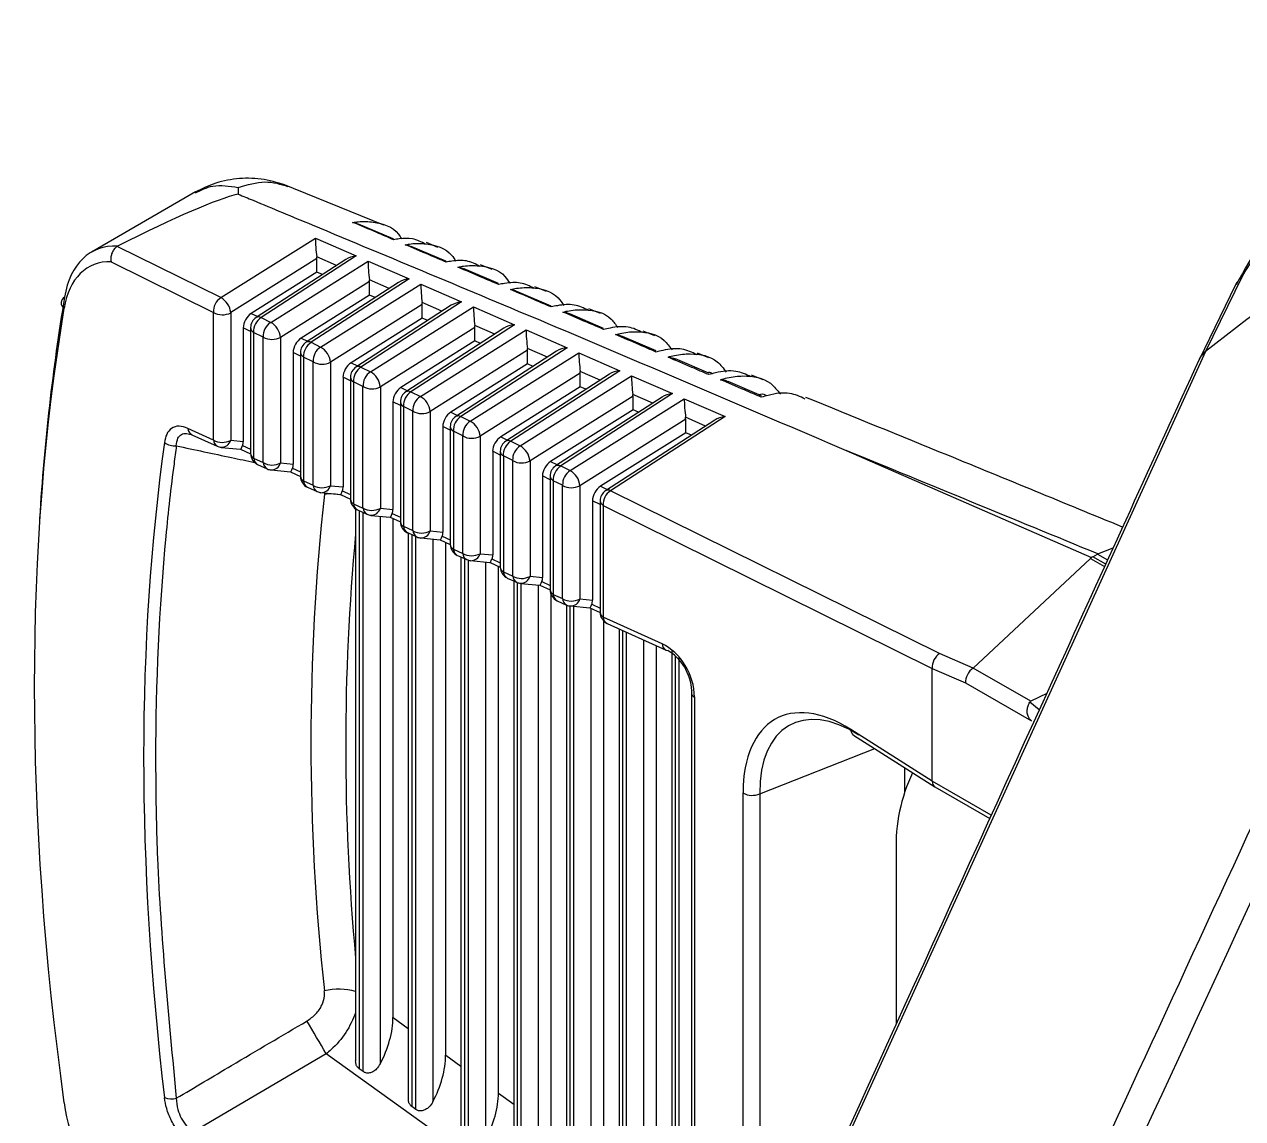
# Model space of a CAD drawing. Extents: x 17.1 to 113.1, y 3.8 to 84.5.
# Drawn here: x 77.428 to 78.442, y 67.99 to 68.901 of the extents above; entities that cross this region are included whole.
import ezdxf

# ---------------------------------------------------------------- set-up
doc = ezdxf.new("R2010")
doc.units = 0
doc.header["$MEASUREMENT"] = 0
doc.layers.add('OBJECT', color=7, linetype='CONTINUOUS')

msp = doc.modelspace()

# ---------------------------------------------------------------- linework, layer by layer
at = {"layer": 'OBJECT'}
for p, q in [((77.6062, 68.7654), (77.6063, 68.7598)), ((77.7275, 68.7339), (77.6433, 68.7682)), ((77.5708, 68.7616), (77.4841, 68.7115)), ((77.7353, 68.7225), (77.7063, 68.7349)), ((77.5918, 68.6737), (77.6705, 68.7232)), ((77.6705, 68.7232), (77.7045, 68.7084)), ((77.5056, 68.7163), (77.5059, 68.7165)), ((77.5918, 68.6737), (77.5056, 68.7163)), ((77.7791, 68.704), (77.7503, 68.7163)), ((77.7725, 68.7155), (77.7629, 68.7195)), ((77.5006, 68.7035), (77.5856, 68.6614)), ((77.6717, 68.7062), (77.6001, 68.6612)), ((77.6959, 68.7055), (77.6211, 68.6571)), ((77.7045, 68.7084), (77.6253, 68.6571)), ((77.6333, 68.6531), (77.7144, 68.7041)), ((77.6882, 68.7005), (77.6716, 68.7077)), ((77.6717, 68.6949), (77.6717, 68.7062)), ((77.7144, 68.7041), (77.7484, 68.6893)), ((77.6717, 68.6949), (77.6172, 68.6606)), ((77.6764, 68.6929), (77.6717, 68.6949)), ((77.8228, 68.6854), (77.7942, 68.6976)), ((77.8176, 68.6971), (77.8079, 68.7011)), ((77.7156, 68.6871), (77.6416, 68.6406)), ((77.7397, 68.6864), (77.6627, 68.6365)), ((77.7484, 68.6893), (77.6669, 68.6365)), ((77.6748, 68.6325), (77.7582, 68.685)), ((77.732, 68.6814), (77.7154, 68.6886)), ((77.7156, 68.6758), (77.7156, 68.6871)), ((77.7582, 68.685), (77.7922, 68.6702)), ((77.8627, 68.6787), (77.853, 68.6827)), ((78.4361, 68.6842), (78.4058, 68.6219)), ((78.4416, 68.6913), (78.4111, 68.6288)), ((77.7156, 68.6758), (77.6587, 68.64)), ((77.7202, 68.6738), (77.7156, 68.6758)), ((77.8666, 68.6667), (77.8382, 68.6789)), ((77.7594, 68.668), (77.6831, 68.62)), ((77.7836, 68.6673), (77.7042, 68.6159)), ((77.7922, 68.6702), (77.7084, 68.6159)), ((77.7163, 68.612), (77.8021, 68.6659)), ((77.7758, 68.6623), (77.7593, 68.6695)), ((77.7594, 68.6567), (77.7594, 68.668)), ((77.8021, 68.6659), (77.8361, 68.6511)), ((77.9078, 68.6604), (77.8981, 68.6643)), ((77.5856, 68.5552), (77.5856, 68.6614)), ((77.6001, 68.6612), (77.6001, 68.555)), ((77.6172, 68.6606), (77.6225, 68.658)), ((77.6253, 68.6571), (77.6333, 68.6531)), ((77.7594, 68.6567), (77.7002, 68.6195)), ((77.7641, 68.6547), (77.7594, 68.6567)), ((77.9103, 68.6481), (77.8821, 68.6602)), ((77.6105, 68.6486), (77.6105, 68.554)), ((77.6166, 68.6456), (77.6105, 68.6486)), ((77.6166, 68.6487), (77.6166, 68.5439)), ((77.6271, 68.6409), (77.6191, 68.6448)), ((77.6191, 68.6448), (77.6191, 68.54)), ((77.8032, 68.6489), (77.7246, 68.5995)), ((77.8274, 68.6482), (77.7458, 68.5953)), ((77.8361, 68.6511), (77.75, 68.5953)), ((77.7579, 68.5914), (77.8459, 68.6468)), ((77.8197, 68.6432), (77.8031, 68.6504)), ((77.8032, 68.6376), (77.8032, 68.6489)), ((77.8459, 68.6468), (77.8799, 68.632)), ((77.9528, 68.642), (77.9432, 68.6459)), ((77.6271, 68.5364), (77.6271, 68.6409)), ((77.6416, 68.6406), (77.6416, 68.5361)), ((77.6587, 68.64), (77.664, 68.6374)), ((77.6669, 68.6365), (77.6748, 68.6325)), ((77.8032, 68.6376), (77.7417, 68.5989)), ((77.8799, 68.632), (77.7915, 68.5747)), ((77.8079, 68.6356), (77.8032, 68.6376)), ((77.9541, 68.6294), (77.926, 68.6414)), ((77.652, 68.6281), (77.652, 68.5351)), ((77.6581, 68.625), (77.652, 68.6281)), ((77.6581, 68.6281), (77.6581, 68.525)), ((77.6686, 68.6203), (77.6607, 68.6242)), ((77.6607, 68.6242), (77.6607, 68.5211)), ((77.8471, 68.6299), (77.7661, 68.5789)), ((77.8712, 68.6291), (77.7873, 68.5748)), ((77.7994, 68.5709), (77.8897, 68.6277)), ((77.8635, 68.6241), (77.847, 68.6313)), ((77.8471, 68.6185), (77.8471, 68.6299)), ((77.8897, 68.6277), (77.9237, 68.6129)), ((77.9978, 68.6107), (77.97, 68.6227)), ((77.9979, 68.6236), (77.9883, 68.6275)), ((78.4111, 68.6288), (78.0494, 67.8353)), ((77.6686, 68.5175), (77.6686, 68.6203)), ((77.6831, 68.62), (77.6831, 68.5172)), ((77.7002, 68.6195), (77.7056, 68.6168)), ((77.7084, 68.6159), (77.7163, 68.612)), ((77.8471, 68.6185), (77.7832, 68.5784)), ((77.9237, 68.6129), (77.8331, 68.5542)), ((77.8517, 68.6165), (77.8471, 68.6185)), ((77.9074, 68.605), (77.8908, 68.6122)), ((77.6935, 68.6075), (77.6935, 68.5162)), ((77.6997, 68.6044), (77.6935, 68.6075)), ((77.6997, 68.6075), (77.6997, 68.5061)), ((77.7101, 68.5997), (77.7022, 68.6037)), ((77.7022, 68.6037), (77.7022, 68.5022)), ((77.8909, 68.6108), (77.8076, 68.5584)), ((77.9151, 68.61), (77.8289, 68.5542)), ((77.8409, 68.5503), (77.9336, 68.6086)), ((77.8909, 68.5994), (77.8909, 68.6108)), ((77.9336, 68.6086), (77.9676, 68.5938)), ((78.0416, 68.592), (78.0139, 68.6039)), ((78.043, 68.6052), (78.0334, 68.6091)), ((77.7101, 68.4986), (77.7101, 68.5997)), ((77.7246, 68.5995), (77.7246, 68.4984)), ((77.7417, 68.5989), (77.7471, 68.5962)), ((77.75, 68.5953), (77.7579, 68.5914)), ((77.8909, 68.5994), (77.8247, 68.5578)), ((77.9348, 68.5917), (77.8491, 68.5378)), ((77.9676, 68.5938), (77.8746, 68.5336)), ((77.8956, 68.5974), (77.8909, 68.5994)), ((77.9512, 68.5859), (77.9346, 68.5931)), ((77.9348, 68.5803), (77.9348, 68.5917)), ((77.735, 68.5869), (77.735, 68.4974)), ((77.7412, 68.5839), (77.735, 68.5869)), ((77.7412, 68.5869), (77.7412, 68.4872)), ((77.7516, 68.5792), (77.7438, 68.5831)), ((77.7438, 68.5831), (77.7438, 68.4834)), ((77.9589, 68.5909), (77.8704, 68.5336)), ((77.8824, 68.5297), (77.9774, 68.5895)), ((77.9774, 68.5895), (78.0114, 68.5747)), ((77.7516, 68.4798), (77.7516, 68.5792)), ((77.7661, 68.5789), (77.7661, 68.4795)), ((77.7832, 68.5784), (77.7887, 68.5756)), ((77.7915, 68.5747), (77.7994, 68.5709)), ((77.9348, 68.5803), (77.8662, 68.5372)), ((77.9786, 68.5726), (77.8906, 68.5172)), ((78.0028, 68.5718), (77.9119, 68.513)), ((78.0114, 68.5747), (77.9161, 68.513)), ((77.9394, 68.5783), (77.9348, 68.5803)), ((77.995, 68.5668), (77.9785, 68.5741)), ((77.9786, 68.5612), (77.9786, 68.5726)), ((77.5856, 68.5552), (77.5645, 68.5649)), ((77.7765, 68.5664), (77.7765, 68.4785)), ((77.7827, 68.5633), (77.7765, 68.5664)), ((77.7827, 68.5664), (77.7827, 68.4683)), ((77.7932, 68.5586), (77.7853, 68.5625)), ((77.7853, 68.5625), (77.7853, 68.4645)), ((77.9786, 68.5612), (77.9077, 68.5167)), ((77.9833, 68.5592), (77.9786, 68.5612)), ((77.5657, 68.5601), (77.5673, 68.5597)), ((77.5678, 68.5596), (77.5889, 68.55)), ((77.6001, 68.555), (77.6105, 68.554)), ((77.7932, 68.4609), (77.7932, 68.5586)), ((77.8076, 68.5584), (77.8076, 68.4606)), ((77.8247, 68.5578), (77.8302, 68.5551)), ((77.8331, 68.5542), (77.8409, 68.5503)), ((77.5921, 68.5491), (77.6083, 68.5476)), ((77.6083, 68.5476), (77.6166, 68.5438)), ((77.6099, 68.5506), (77.6166, 68.5475)), ((77.818, 68.5458), (77.818, 68.4596)), ((77.8243, 68.5427), (77.818, 68.5458)), ((77.8243, 68.5458), (77.8243, 68.4495)), ((77.8347, 68.5381), (77.8269, 68.5419)), ((77.8269, 68.5419), (77.8269, 68.4456)), ((78.1122, 68.5464), (78.3163, 68.4575)), ((77.6191, 68.54), (77.6271, 68.5364)), ((77.6224, 68.5348), (77.6304, 68.5311)), ((77.6416, 68.5361), (77.652, 68.5351)), ((77.6514, 68.5317), (77.6581, 68.5287)), ((77.8347, 68.442), (77.8347, 68.5381)), ((77.8491, 68.5378), (77.8491, 68.4418)), ((77.8662, 68.5372), (77.8718, 68.5345)), ((77.8746, 68.5336), (77.8824, 68.5297)), ((77.6336, 68.5303), (77.6498, 68.5287)), ((77.6498, 68.5287), (77.6581, 68.5249)), ((77.6607, 68.5211), (77.6686, 68.5175)), ((77.8595, 68.5253), (77.8595, 68.4408)), ((77.8658, 68.5221), (77.8595, 68.5253)), ((77.8658, 68.5252), (77.8658, 68.4306)), ((77.8762, 68.5175), (77.8684, 68.5213)), ((77.8684, 68.5213), (77.8684, 68.4267)), ((77.664, 68.5159), (77.6719, 68.5123)), ((77.6751, 68.5114), (77.6913, 68.5098)), ((77.6831, 68.5172), (77.6935, 68.5162)), ((77.6929, 68.5128), (77.6997, 68.5098)), ((77.8762, 68.4232), (77.8762, 68.5175)), ((77.8906, 68.5172), (77.8906, 68.4229)), ((77.9077, 68.5167), (77.9133, 68.5139)), ((78.1898, 68.3775), (77.9161, 68.513)), ((77.6913, 68.5098), (77.6997, 68.506)), ((77.7022, 68.5022), (77.7101, 68.4986)), ((77.901, 68.5047), (77.901, 68.4219)), ((77.9074, 68.5015), (77.901, 68.5047)), ((77.9074, 68.5046), (77.9074, 68.4117)), ((77.9099, 68.5008), (78.1837, 68.3651)), ((77.9099, 68.5008), (77.9099, 68.4078)), ((77.704, 68.4979), (77.704, 68.0387)), ((77.7055, 68.497), (77.7134, 68.4934)), ((77.7069, 68.4964), (77.7069, 68.032)), ((77.7102, 68.0296), (77.7102, 68.4948)), ((77.7166, 68.4925), (77.7328, 68.491)), ((77.7243, 68.4918), (77.7243, 68.0359)), ((77.7246, 68.4984), (77.735, 68.4974)), ((77.7328, 68.491), (77.7412, 68.4872)), ((77.7344, 68.494), (77.7412, 68.4909)), ((77.7351, 68.0747), (77.7351, 68.4899)), ((77.7438, 68.4834), (77.7516, 68.4798)), ((77.7471, 68.4781), (77.7549, 68.4745)), ((77.7478, 68.4778), (77.7478, 68.0072)), ((77.7507, 68.4764), (77.7507, 68.0005)), ((77.7541, 67.9981), (77.7541, 68.4749)), ((77.7581, 68.4737), (77.7743, 68.4721)), ((77.7661, 68.4795), (77.7765, 68.4785)), ((77.7682, 68.4727), (77.7682, 68.0044)), ((77.7743, 68.4721), (77.7827, 68.4683)), ((77.7759, 68.4751), (77.7827, 68.472)), ((77.7789, 68.0432), (77.7789, 68.47)), ((77.7853, 68.4645), (77.7932, 68.4609)), ((77.8076, 68.4606), (77.818, 68.4596)), ((78.3174, 68.4581), (78.3211, 68.4603)), ((78.3211, 68.4603), (78.3296, 68.4554)), ((78.3214, 68.4604), (78.3342, 68.4655)), ((77.7886, 68.4592), (77.7965, 68.4557)), ((77.7916, 68.4578), (77.7916, 67.9756)), ((77.7946, 68.4565), (77.7946, 67.969)), ((77.7979, 67.9665), (77.7979, 68.4551)), ((77.7996, 68.4548), (77.8158, 68.4532)), ((77.812, 68.4536), (77.812, 67.9729)), ((77.8158, 68.4532), (77.8243, 68.4494)), ((77.8174, 68.4562), (77.8243, 68.4531)), ((77.8228, 68.0117), (77.8228, 68.4501)), ((78.2179, 68.3654), (78.3155, 68.4567)), ((78.3155, 68.4567), (78.3271, 68.45)), ((78.3281, 68.452), (78.3174, 68.4581)), ((77.8269, 68.4456), (77.8347, 68.442)), ((77.8301, 68.4403), (77.838, 68.4368)), ((77.8491, 68.4418), (77.8595, 68.4408)), ((77.8355, 68.4379), (77.8355, 67.9441)), ((77.8384, 68.4366), (77.8384, 67.9374)), ((77.8411, 68.4359), (77.8573, 68.4344)), ((77.8418, 67.935), (77.8418, 68.4359)), ((77.8558, 68.4345), (77.8558, 67.9413)), ((77.8573, 68.4344), (77.8658, 68.4305)), ((77.859, 68.4374), (77.8658, 68.4342)), ((77.8666, 67.9802), (77.8666, 68.4267)), ((77.8684, 68.4267), (77.8762, 68.4232)), ((77.8717, 68.4215), (77.8795, 68.4179)), ((77.8906, 68.4229), (77.901, 68.4219)), ((77.8793, 68.418), (77.8793, 67.9126)), ((77.8823, 68.4171), (77.8823, 67.9059)), ((77.8826, 68.4171), (77.8988, 68.4155)), ((77.8856, 67.9035), (77.8856, 68.4168)), ((77.8988, 68.4155), (77.9074, 68.4116)), ((77.8997, 68.4151), (77.8997, 67.9098)), ((77.9005, 68.4185), (77.9074, 68.4154)), ((77.959, 68.3855), (77.9099, 68.4078)), ((77.9104, 67.9486), (77.9104, 68.4045)), ((77.9132, 68.4026), (77.9623, 68.3803)), ((77.9232, 68.3981), (77.9232, 67.8811)), ((77.9261, 68.3967), (77.9261, 67.8744)), ((77.9294, 67.872), (77.9294, 68.3952)), ((77.9435, 68.3888), (77.9435, 67.8783)), ((77.9543, 67.9171), (77.9543, 68.3839)), ((77.967, 68.3806), (77.967, 67.8495)), ((77.9699, 68.3755), (77.9699, 67.8429)), ((77.9733, 67.8405), (77.9733, 68.3745)), ((78.2177, 68.3653), (78.1898, 68.3775)), ((78.1837, 68.2712), (78.1837, 68.3651)), ((78.1837, 68.3651), (78.2114, 68.353)), ((78.2657, 68.3378), (78.2179, 68.3654)), ((78.2114, 68.353), (78.2663, 68.3214)), ((77.9833, 68.3452), (77.9833, 67.797)), ((77.9858, 68.3414), (77.9858, 67.7985)), ((78.279, 68.3443), (78.2657, 68.3378)), ((78.2728, 68.3307), (78.2649, 68.337)), ((78.1837, 68.2712), (78.116, 68.3143)), ((78.1181, 68.3097), (78.1858, 68.2667)), ((78.0402, 68.2609), (78.1359, 68.2984)), ((78.1608, 68.2622), (78.1608, 68.2825)), ((78.1837, 68.2712), (78.1837, 68.2712)), ((78.2328, 68.2429), (78.1837, 68.2712)), ((78.0263, 67.8219), (78.0263, 68.2615)), ((78.0402, 68.2609), (78.0402, 67.8299)), ((78.1859, 68.2666), (78.2316, 68.2402)), ((78.1537, 68.2125), (78.1537, 68.069)), ((77.7351, 68.0747), (77.7478, 68.0656)), ((77.6795, 68.0445), (77.5691, 67.9796)), ((77.9833, 67.826), (77.6795, 68.0445)), ((77.7789, 68.0432), (77.7916, 68.0341)), ((77.7102, 68.0296), (77.7069, 68.032)), ((77.8228, 68.0117), (77.8355, 68.0025)), ((77.7541, 67.9981), (77.7507, 68.0005))]:
    msp.add_line(p, q, dxfattribs=at)
at = {"layer": 'OBJECT', "flags": 128}
msp.add_lwpolyline([(77.9636, 68.3799), (77.9627, 68.3801), (77.9623, 68.3803)], dxfattribs=at)
at = {"layer": 'OBJECT'}
for centre, radius, start, end in [((79.1146, 67.7522), 1.124, 111.026, 128.7498), ((78.4567, 68.6735), 0.0233, 130.2451, 152.2442), ((77.4643, 68.6693), 0.00543, 117.5493, 236.5798), ((77.5992, 68.6622), 0.0136, 122.8568, 183.3828), ((77.5842, 68.6597), 0.0159, 5.3804, 61.4279), ((77.5931, 68.6747), 0.0153, 240.7189, 297.2474), ((77.6266, 68.6487), 0.01, 122.9317, 180), ((77.6327, 68.6456), 0.0136, 122.8559, 183.3837), ((77.6232, 68.6532), 0.00441, 61.3184, 118.2245), ((77.6407, 68.6417), 0.0136, 122.8523, 183.3873), ((77.6257, 68.6391), 0.0159, 5.3807, 61.4276), ((77.6213, 68.6491), 0.0048, 184.7461, 242.4684), ((77.6346, 68.6542), 0.0153, 240.7192, 297.247), ((77.6681, 68.6281), 0.01, 122.9317, 180), ((77.6743, 68.625), 0.0136, 122.8541, 183.3829), ((77.6648, 68.6326), 0.00441, 61.3124, 118.2387), ((77.6822, 68.6211), 0.0136, 122.8526, 183.385), ((77.6672, 68.6185), 0.0159, 5.3818, 61.4266), ((77.6629, 68.6285), 0.0048, 184.7359, 242.473), ((78.4212, 68.615), 0.0171, 126.3072, 154.9005), ((77.6761, 68.6336), 0.0153, 240.7183, 297.247), ((77.7097, 68.6075), 0.01, 122.9317, 180), ((77.7158, 68.6045), 0.0136, 122.8568, 183.3828), ((77.7063, 68.612), 0.00441, 61.3133, 118.2361), ((77.7237, 68.6005), 0.0136, 122.8535, 183.3841), ((77.7087, 68.598), 0.0159, 5.3823, 61.426), ((77.7044, 68.6079), 0.0048, 184.7417, 242.4728), ((77.7176, 68.613), 0.0153, 240.72, 297.2453), ((77.7512, 68.5869), 0.01, 122.9317, 180), ((77.7574, 68.5839), 0.0136, 122.8535, 183.3835), ((77.7478, 68.5914), 0.00441, 61.3124, 118.2387), ((77.7652, 68.58), 0.0136, 122.8559, 183.3837), ((77.7502, 68.5774), 0.0159, 5.3804, 61.4279), ((77.746, 68.5873), 0.0048, 184.7359, 242.473), ((77.7591, 68.5925), 0.0153, 240.7189, 297.2474), ((77.7927, 68.5664), 0.01, 122.9317, 180), ((77.7989, 68.5633), 0.0136, 122.8568, 183.3828), ((77.7894, 68.5709), 0.00441, 61.3133, 118.2361), ((77.5706, 68.565), 0.0061, 181.6742, 242.6439), ((77.7875, 68.5668), 0.0048, 184.7417, 242.4728), ((77.8067, 68.5594), 0.0136, 122.8535, 183.3841), ((77.7917, 68.5569), 0.0159, 5.3807, 61.4276), ((77.5533, 68.5642), 0.0139, 232.4687, 276.1705), ((77.5931, 68.5685), 0.0153, 240.7189, 297.2474), ((77.592, 68.5556), 0.00634, 182.9066, 241.4115), ((77.5923, 68.5572), 0.00805, 268.3173, 344.0492), ((77.8006, 68.5719), 0.0153, 240.7183, 297.247), ((77.8343, 68.5458), 0.01, 122.9317, 180), ((77.8404, 68.5427), 0.0136, 122.8541, 183.3835), ((77.8309, 68.5503), 0.00441, 61.3091, 118.2404), ((77.5931, 68.5591), 0.01, 245.5575, 264.4385), ((77.6266, 68.5439), 0.01, 180, 245.5575), ((77.6213, 68.5443), 0.0048, 184.7461, 242.4684), ((77.8291, 68.5462), 0.0048, 184.7359, 242.473), ((77.8482, 68.5389), 0.0136, 122.8526, 183.385), ((77.8332, 68.5363), 0.0159, 5.3818, 61.4266), ((77.6255, 68.5403), 0.00634, 182.9037, 241.4167), ((77.6346, 68.5497), 0.0153, 240.7192, 297.247), ((77.6335, 68.5367), 0.00634, 182.9029, 241.4131), ((77.6346, 68.5402), 0.01, 245.5575, 264.4385), ((77.6336, 68.5386), 0.00832, 269.7592, 342.6073), ((77.8421, 68.5514), 0.0153, 240.7194, 297.2459), ((77.8758, 68.5252), 0.01, 122.9317, 180), ((77.882, 68.5221), 0.0136, 122.8568, 183.3828), ((77.8725, 68.5297), 0.00441, 61.3251, 118.226), ((77.6681, 68.525), 0.01, 180, 245.5575), ((77.6629, 68.5254), 0.0048, 184.7359, 242.473), ((77.667, 68.5214), 0.00634, 182.9119, 241.4085), ((77.8706, 68.5256), 0.0048, 184.7393, 242.4752), ((77.8898, 68.5183), 0.0136, 122.8568, 183.3828), ((77.8748, 68.5157), 0.0159, 5.3812, 61.4272), ((77.6761, 68.5308), 0.0153, 240.7183, 297.247), ((77.675, 68.5178), 0.00634, 182.9119, 241.4062), ((77.6761, 68.5214), 0.01, 245.5575, 264.4385), ((77.6751, 68.5197), 0.00832, 269.7571, 342.6068), ((77.6825, 68.4645), 0.0458, 76.8504, 95.7412), ((77.8836, 68.5308), 0.0153, 240.7189, 297.2474), ((77.9174, 68.5046), 0.01, 122.9317, 180), ((77.9235, 68.5016), 0.0136, 122.8514, 183.3853), ((77.914, 68.5091), 0.00441, 61.3088, 118.2341), ((79.5759, 68.3035), 1.9091, 173.7875, 186.2125), ((77.7097, 68.5061), 0.01, 180, 245.5575), ((77.7044, 68.5065), 0.0048, 184.7417, 242.4728), ((77.7085, 68.5026), 0.00634, 182.905, 241.4131), ((77.9122, 68.505), 0.0048, 184.7367, 242.4751), ((77.7176, 68.5119), 0.0153, 240.72, 297.2453), ((77.7165, 68.499), 0.00634, 182.9037, 241.4144), ((77.7176, 68.5025), 0.01, 245.5575, 264.4385), ((77.7166, 68.5009), 0.00832, 269.7591, 342.6047), ((77.7512, 68.4872), 0.01, 180, 245.5575), ((77.746, 68.4876), 0.0048, 184.7359, 242.473), ((77.7501, 68.4837), 0.00634, 182.9119, 241.4085), ((77.7591, 68.4931), 0.0153, 240.7189, 297.2474), ((77.758, 68.4801), 0.00634, 182.9066, 241.4115), ((79.5813, 68.3007), 1.8856, 174.6361, 185.3639), ((77.7591, 68.4836), 0.01, 245.5575, 264.4385), ((77.7581, 68.482), 0.00832, 269.7533, 342.6108), ((77.7927, 68.4683), 0.01, 180, 245.5575), ((77.7875, 68.4687), 0.0048, 184.7417, 242.4728), ((77.7916, 68.4648), 0.00634, 182.905, 241.4131), ((77.8006, 68.4742), 0.0153, 240.7183, 297.247), ((77.7995, 68.4612), 0.00634, 182.909, 241.4091), ((77.7997, 68.4631), 0.00832, 269.7562, 342.6076), ((77.8006, 68.4648), 0.01, 245.5575, 264.4385), ((77.8343, 68.4495), 0.01, 180, 245.5575), ((77.8291, 68.4498), 0.0048, 184.7359, 242.473), ((77.8332, 68.4459), 0.00634, 182.9119, 241.4085), ((77.8421, 68.4553), 0.0153, 240.7194, 297.2459), ((77.841, 68.4424), 0.00634, 182.9091, 241.4066), ((77.8412, 68.4443), 0.00832, 269.7553, 342.6085), ((77.8421, 68.4459), 0.01, 245.5575, 264.4385), ((77.8758, 68.4306), 0.01, 180, 245.5575), ((77.8706, 68.431), 0.0048, 184.7393, 242.4752), ((77.8747, 68.427), 0.00634, 182.9009, 241.4173), ((77.8836, 68.4365), 0.0153, 240.7189, 297.2474), ((77.8825, 68.4235), 0.00634, 182.9037, 241.4144), ((77.8827, 68.4254), 0.00832, 269.756, 342.6103), ((77.8836, 68.427), 0.01, 245.5575, 264.4385), ((77.9174, 68.4117), 0.01, 180, 245.5575), ((77.9122, 68.4121), 0.0048, 184.7367, 242.4751), ((77.916, 68.408), 0.0061, 181.675, 242.6431), ((77.9653, 68.3859), 0.00634, 182.9119, 241.4085), ((77.9868, 68.3452), 0.00349, 154.4681, 179.8432), ((77.9881, 68.3456), 0.00483, 184.939, 242.2698), ((78.121, 68.3138), 0.00503, 174.3704, 234.2476), ((78.2939, 68.2177), 0.1403, 154.3826, 182.0961), ((78.0338, 68.2749), 0.0154, 240.8669, 294.4959), ((77.6896, 68.0458), 0.0524, 74.0533, 102.8212), ((75.9793, 67.0712), 1.959, 29.7869, 30.7134), ((77.5508, 68.0239), 0.017, 249.7699, 283.912)]:
    msp.add_arc(centre, radius, start, end, dxfattribs=at)
for centre, major_axis, ratio, start_param, end_param in [((76.0114, 67.7228), (1.6104, 1.0366), 0.039919, 0.11575, 0.356864), ((77.6718, 68.7148), (-0.0009, 0.0113), 0.079449, 0.72669, 2.245127), ((77.5412, 68.6059), (-0.0558, 0.1063), 0.548821, 5.972242, 6.908863), ((77.5338, 68.6021), (-0.0508, 0.0976), 0.546171, 5.989112, 6.910646), ((77.6646, 68.7103), (-0.00499, 0.00867), 0.577651, 3.928719, 4.102619), ((77.7058, 68.7), (0.0141, 0.0012), 0.599576, 1.609114, 2.301123), ((77.7156, 68.6957), (-0.0009, 0.0113), 0.079449, 0.72669, 2.245127), ((77.7085, 68.6912), (-0.00499, 0.00867), 0.577651, 3.928719, 4.102619), ((77.7496, 68.6809), (0.0141, 0.0012), 0.599576, 1.609114, 2.301123), ((77.7595, 68.6766), (-0.0009, 0.0113), 0.079449, 0.72669, 2.245127), ((78.9443, 67.3912), (-1.0403, 1.9967), 0.546312, 0.627366, 0.735835), ((78.9369, 67.3874), (-1.0353, 1.9881), 0.546171, 0.62746, 0.990968), ((77.7523, 68.6721), (-0.00499, 0.00867), 0.577651, 3.928719, 4.102619), ((77.7935, 68.6618), (0.0141, 0.0012), 0.599576, 1.609114, 2.301123), ((77.8033, 68.6575), (-0.0009, 0.0113), 0.079449, 0.72669, 2.245127), ((77.6176, 68.6526), (0.00503, 0.00866), 0.585467, 0.839536, 2.351618), ((77.7962, 68.653), (-0.00499, 0.00867), 0.577651, 3.928719, 4.102619), ((77.8373, 68.6427), (0.0141, 0.0012), 0.599576, 1.609114, 2.301123), ((77.8471, 68.6384), (-0.0009, 0.0113), 0.079449, 0.72669, 2.245127), ((77.6591, 68.6321), (0.00503, 0.00866), 0.585467, 0.839536, 2.351618), ((77.8811, 68.6236), (0.0141, 0.0012), 0.599576, 1.609114, 2.301123), ((77.84, 68.6339), (-0.00499, 0.00867), 0.577651, 3.928719, 4.102619), ((77.891, 68.6193), (-0.0009, 0.0113), 0.079449, 0.72669, 2.245127), ((77.7006, 68.6115), (0.00503, 0.00866), 0.585467, 0.839536, 2.351618), ((77.8838, 68.6148), (-0.00499, 0.00867), 0.577651, 3.928719, 4.102619), ((77.925, 68.6045), (0.0141, 0.0012), 0.599576, 1.609114, 2.301123), ((77.9348, 68.6002), (-0.0009, 0.0113), 0.079449, 0.72669, 2.245127), ((77.7421, 68.5909), (0.00503, 0.00866), 0.585467, 0.839536, 2.351618), ((77.9277, 68.5957), (-0.00499, 0.00867), 0.577651, 3.928719, 4.102619), ((77.9688, 68.5854), (0.0141, 0.0012), 0.599576, 1.609114, 2.301123), ((77.9787, 68.5811), (-0.0009, 0.0113), 0.079449, 0.72669, 2.245127), ((77.7836, 68.5704), (0.00503, 0.00866), 0.585467, 0.839536, 2.351618), ((77.9715, 68.5767), (-0.00499, 0.00867), 0.577651, 3.928719, 4.102619), ((78.0127, 68.5663), (0.0141, 0.0012), 0.599576, 1.609114, 2.301123), ((78.9812, 67.3589), (-1.0035, 1.9254), 0.546183, 0.65427, 0.963299), ((77.6038, 68.5581), (-0.0039, 0.0101), 0.543423, 3.692597, 4.098858), ((77.8251, 68.5498), (0.00503, 0.00866), 0.585467, 0.839536, 2.351618), ((77.6109, 68.5574), (0.00262, 0.00979), 0.106887, 3.123822, 3.974977), ((79.6993, 66.3782), (13.5547, -5.7964), 0.094066, 1.712751, 1.728263), ((77.6524, 68.5385), (0.00262, 0.00979), 0.106887, 3.123822, 3.974977), ((77.6453, 68.5392), (-0.0039, 0.0101), 0.543423, 3.692597, 4.098858), ((77.8666, 68.5293), (0.00503, 0.00866), 0.585467, 0.839536, 2.351618), ((77.6939, 68.5196), (0.00262, 0.00979), 0.106887, 3.123822, 3.974977), ((77.6868, 68.5203), (-0.0039, 0.0101), 0.543423, 3.692597, 4.098858), ((77.9081, 68.5087), (0.00503, 0.00866), 0.585467, 0.839536, 2.351618), ((77.7354, 68.5008), (0.00262, 0.00979), 0.106887, 3.123822, 3.974977), ((77.7283, 68.5015), (-0.0039, 0.0101), 0.543423, 3.692597, 4.098858), ((77.7769, 68.4819), (0.00262, 0.00979), 0.106887, 3.123822, 3.974977), ((77.7698, 68.4826), (-0.0039, 0.0101), 0.543423, 3.692597, 4.098858), ((77.8113, 68.4637), (-0.0039, 0.0101), 0.543423, 3.692597, 4.098858), ((77.63, 68.7612), (0.6956, -0.2962), 0.103903, 6.205233, 6.208574), ((77.8184, 68.463), (0.00262, 0.00979), 0.106887, 3.123822, 3.974977), ((77.6259, 68.7594), (0.692, -0.2993), 0.11077, 6.235019, 6.248108), ((77.6264, 68.7591), (0.6956, -0.2962), 0.103903, 6.192142, 6.205233), ((77.8528, 68.4449), (-0.0039, 0.0101), 0.543423, 3.692597, 4.098858), ((77.8599, 68.4442), (0.00262, 0.00979), 0.106887, 3.123822, 3.974977), ((77.8943, 68.426), (-0.0039, 0.0101), 0.543423, 3.692597, 4.098858), ((77.9015, 68.4253), (0.00262, 0.00979), 0.106887, 3.123822, 3.974977), ((77.9539, 68.3498), (-0.0168, 0.0364), 0.746233, 4.158516, 5.570042), ((77.9614, 68.3537), (-0.0128, 0.0272), 0.6715, 4.16034, 5.571866), ((78.191, 68.3691), (0.00422, 0.00907), 0.65764, 0.784823, 2.296905), ((78.0569, 68.4275), (0.1268, -0.0626), 0.052184, 0.025754, 0.032108), ((78.2185, 68.3571), (0.00451, 0.00894), 0.611471, 0.803161, 2.321597), ((78.1604, 68.3906), (0.0577, -0.0249), 0.11077, 6.208839, 6.235019), ((78.1167, 68.2032), (-0.0622, 0.1204), 0.544409, 5.531781, 7.094981), ((78.1241, 68.2071), (-0.0585, 0.1111), 0.541805, 5.527777, 7.090977), ((78.2923, 68.3145), (0.0272, -0.0228), 0.225664, 3.042546, 3.183147), ((78.191, 68.2752), (0.00519, 0.00855), 0.59377, 2.36886, 3.15434), ((77.6923, 68.0505), (0.0301, 0.0521), 0.583023, 4.769095, 5.494025), ((77.7361, 68.019), (0.0301, 0.0521), 0.583023, 4.769095, 5.494025), ((77.5338, 67.9733), (-0.0508, 0.0976), 0.546171, 0.990968, 1.912502), ((77.78, 67.9875), (0.0301, 0.0521), 0.583023, 4.769095, 5.494025)]:
    msp.add_ellipse(centre, major_axis=major_axis, ratio=ratio, start_param=start_param, end_param=end_param, dxfattribs=at)
for points, knots in [([(78.6072, 68.9008), (78.5845, 68.8795), (78.538, 68.8359), (78.4806, 68.7629), (78.4507, 68.7094), (78.4365, 68.6842)], [0, 0, 0, 0, 0.336515, 0.686181, 1, 1, 1, 1]), ([(78.608, 68.9011), (78.6065, 68.9), (78.5623, 68.8683), (78.5048, 68.7971), (78.4599, 68.7219), (78.4416, 68.6913)], [0, 0, 0, 0, 0.02043, 0.600879, 1, 1, 1, 1]), ([(78.2429, 67.7861), (78.256, 67.8144), (78.3292, 67.9731), (78.4856, 68.3117), (78.6285, 68.6217), (78.7113, 68.8013)], [0, 0, 0, 0, 0.083458, 0.469005, 1, 1, 1, 1]), ([(78.7408, 68.8034), (78.6627, 68.6343), (78.5107, 68.305), (78.3584, 67.9754), (78.2843, 67.815)], [0, 0, 0, 0, 0.513344, 1, 1, 1, 1]), ([(77.6477, 68.7665), (77.6412, 68.7686), (77.628, 68.7729), (77.6074, 68.7734), (77.5878, 68.7699), (77.5762, 68.7642), (77.5705, 68.7614)], [0, 0, 0, 0, 0.258968, 0.516543, 0.765562, 1, 1, 1, 1]), ([(77.5708, 68.7608), (77.5754, 68.7631), (77.5856, 68.7685), (77.5989, 68.7665), (77.6062, 68.7654)], [0, 0, 0, 0, 0.445445, 1, 1, 1, 1]), ([(77.6062, 68.7654), (77.6138, 68.7676), (77.6286, 68.772), (77.6415, 68.7681), (77.6477, 68.7662)], [0, 0, 0, 0, 0.516126, 1, 1, 1, 1]), ([(77.6063, 68.7598), (77.6104, 68.7581), (77.6309, 68.7496), (77.7168, 68.7138), (77.8821, 68.6449), (78.0296, 68.5818), (78.1122, 68.5464)], [0, 0, 0, 0, 0.024148, 0.120739, 0.507103, 1, 1, 1, 1]), ([(77.7015, 68.7363), (77.7031, 68.7365), (77.7091, 68.7374), (77.7228, 68.7365), (77.7362, 68.7326), (77.7414, 68.7239), (77.7422, 68.7225)], [0, 0, 0, 0, 0.095579, 0.363594, 0.900436, 1, 1, 1, 1]), ([(77.7354, 68.7219), (77.7308, 68.7239), (77.7195, 68.7287), (77.7082, 68.7335), (77.7015, 68.7363)], [0, 0, 0, 0, 0.412318, 1, 1, 1, 1]), ([(77.7015, 68.7363), (77.7016, 68.7363), (77.7021, 68.7362), (77.7037, 68.736), (77.7052, 68.7353), (77.7063, 68.7348)], [0, 0, 0, 0, 0.02607, 0.300994, 1, 1, 1, 1]), ([(77.7623, 68.7181), (77.7588, 68.7199), (77.7523, 68.7234), (77.7425, 68.7229), (77.7371, 68.7221), (77.7354, 68.7219)], [0, 0, 0, 0, 0.452487, 0.837196, 1, 1, 1, 1]), ([(77.5056, 68.7163), (77.5048, 68.7158), (77.5033, 68.7146), (77.5015, 68.7118), (77.5004, 68.7086), (77.5002, 68.7058), (77.5004, 68.7042), (77.5006, 68.7036), (77.5006, 68.7035)], [0, 0, 0, 0, 0.219285, 0.43851, 0.65924, 0.882982, 0.985818, 1, 1, 1, 1]), ([(77.7353, 68.7225), (77.7354, 68.7225), (77.7354, 68.7225), (77.7354, 68.722), (77.7354, 68.7219), (77.7354, 68.7219)], [0, 0, 0, 0, 0.728305, 0.976187, 1, 1, 1, 1]), ([(77.7453, 68.7177), (77.7469, 68.718), (77.7529, 68.719), (77.7668, 68.7185), (77.7806, 68.7146), (77.7861, 68.7058), (77.7872, 68.7041)], [0, 0, 0, 0, 0.094757, 0.355723, 0.878339, 1, 1, 1, 1]), ([(77.7792, 68.7033), (77.7745, 68.7052), (77.7632, 68.7101), (77.7519, 68.7149), (77.7453, 68.7177)], [0, 0, 0, 0, 0.412358, 1, 1, 1, 1]), ([(77.7453, 68.7177), (77.7453, 68.7177), (77.7459, 68.7176), (77.7477, 68.7174), (77.7492, 68.7166), (77.7502, 68.7162)], [0, 0, 0, 0, 0.024891, 0.35821, 1, 1, 1, 1]), ([(77.779, 68.7039), (77.7791, 68.7039), (77.7792, 68.704), (77.7792, 68.7035), (77.7792, 68.7033), (77.7792, 68.7033)], [0, 0, 0, 0, 0.665899, 0.977092, 1, 1, 1, 1]), ([(77.8074, 68.6997), (77.8038, 68.7016), (77.797, 68.7051), (77.7867, 68.7045), (77.7808, 68.7035), (77.7792, 68.7033)], [0, 0, 0, 0, 0.440728, 0.841531, 1, 1, 1, 1]), ([(77.789, 68.6991), (77.7906, 68.6994), (77.7967, 68.7005), (77.8108, 68.7004), (77.8251, 68.6967), (77.8309, 68.6876), (77.8322, 68.6856)], [0, 0, 0, 0, 0.09397, 0.348262, 0.857414, 1, 1, 1, 1]), ([(77.8229, 68.6846), (77.8182, 68.6866), (77.8069, 68.6914), (77.7956, 68.6962), (77.789, 68.6991)], [0, 0, 0, 0, 0.412395, 1, 1, 1, 1]), ([(77.789, 68.6991), (77.789, 68.6991), (77.7898, 68.699), (77.7916, 68.6987), (77.7932, 68.698), (77.7942, 68.6975)], [0, 0, 0, 0, 0.023855, 0.410206, 1, 1, 1, 1]), ([(77.8525, 68.6814), (77.8488, 68.6832), (77.8416, 68.6869), (77.8308, 68.6861), (77.8246, 68.6849), (77.8229, 68.6846)], [0, 0, 0, 0, 0.430507, 0.845455, 1, 1, 1, 1]), ([(77.8327, 68.6804), (77.8344, 68.6808), (77.8406, 68.6821), (77.8548, 68.6823), (77.8695, 68.6787), (77.8757, 68.6694), (77.8772, 68.6672)], [0, 0, 0, 0, 0.093214, 0.341179, 0.837566, 1, 1, 1, 1]), ([(77.8666, 68.6659), (77.862, 68.6679), (77.8507, 68.6727), (77.8394, 68.6776), (77.8327, 68.6804)], [0, 0, 0, 0, 0.41243, 1, 1, 1, 1]), ([(77.8327, 68.6804), (77.8328, 68.6804), (77.8336, 68.6803), (77.8355, 68.6801), (77.8372, 68.6793), (77.8381, 68.6788)], [0, 0, 0, 0, 0.022936, 0.457632, 1, 1, 1, 1]), ([(77.8976, 68.663), (77.8939, 68.6649), (77.8863, 68.6687), (77.875, 68.6677), (77.8684, 68.6663), (77.8666, 68.6659)], [0, 0, 0, 0, 0.421623, 0.849027, 1, 1, 1, 1]), ([(77.8764, 68.6617), (77.8782, 68.6621), (77.8844, 68.6635), (77.8988, 68.6641), (77.9139, 68.6607), (77.9204, 68.6512), (77.9222, 68.6487)], [0, 0, 0, 0, 0.092489, 0.334446, 0.818717, 1, 1, 1, 1]), ([(77.9103, 68.6472), (77.9057, 68.6492), (77.8944, 68.654), (77.8831, 68.6588), (77.8764, 68.6617)], [0, 0, 0, 0, 0.4124608, 1, 1, 1, 1]), ([(77.8764, 68.6617), (77.8765, 68.6617), (77.8775, 68.6616), (77.8795, 68.6614), (77.8812, 68.6605), (77.8821, 68.6601)], [0, 0, 0, 0, 0.0220601, 0.5011118, 1, 1, 1, 1]), ([(77.9427, 68.6446), (77.9389, 68.6465), (77.9309, 68.6504), (77.9191, 68.6492), (77.9121, 68.6476), (77.9103, 68.6472)], [0, 0, 0, 0, 0.413905, 0.85229, 1, 1, 1, 1]), ([(77.9202, 68.643), (77.9219, 68.6434), (77.9282, 68.645), (77.9427, 68.6459), (77.9583, 68.6426), (77.9652, 68.633), (77.9673, 68.6302)], [0, 0, 0, 0, 0.091792, 0.328036, 0.800791, 1, 1, 1, 1]), ([(77.9541, 68.6284), (77.9494, 68.6304), (77.9381, 68.6353), (77.9268, 68.6401), (77.9202, 68.643)], [0, 0, 0, 0, 0.412499, 1, 1, 1, 1]), ([(77.9202, 68.643), (77.9202, 68.643), (77.9213, 68.6429), (77.9234, 68.6426), (77.9252, 68.6418), (77.926, 68.6413)], [0, 0, 0, 0, 0.021314, 0.54108, 1, 1, 1, 1]), ([(77.9878, 68.6262), (77.9839, 68.6281), (77.9756, 68.6321), (77.9633, 68.6307), (77.9559, 68.6289), (77.9541, 68.6284)], [0, 0, 0, 0, 0.407205, 0.855288, 1, 1, 1, 1]), ([(77.9639, 68.6242), (77.9657, 68.6247), (77.972, 68.6264), (77.9867, 68.6276), (78.0027, 68.6245), (78.01, 68.6148), (78.0123, 68.6117)], [0, 0, 0, 0, 0.091121, 0.32193, 0.783727, 1, 1, 1, 1]), ([(77.9978, 68.6096), (77.9931, 68.6116), (77.9818, 68.6165), (77.9705, 68.6213), (77.9639, 68.6242)], [0, 0, 0, 0, 0.412524, 1, 1, 1, 1]), ([(77.9639, 68.6242), (77.9639, 68.6242), (77.9655, 68.6241), (77.9676, 68.6238), (77.9694, 68.6229), (77.97, 68.6226)], [0, 0, 0, 0, 0.020603, 0.722193, 1, 1, 1, 1]), ([(78.4057, 68.6222), (78.3674, 68.5383), (78.2474, 68.2754), (78.128, 68.0126), (78.0466, 67.8336)], [0, 0, 0, 0, 0.318953, 1, 1, 1, 1]), ([(78.0329, 68.6078), (78.0288, 68.6097), (78.0202, 68.6138), (78.0074, 68.6122), (77.9997, 68.6101), (77.9978, 68.6096)], [0, 0, 0, 0, 0.401411, 0.858053, 1, 1, 1, 1]), ([(78.0009, 68.6104), (78.0007, 68.6106), (77.9996, 68.6115), (77.998, 68.6113), (77.9967, 68.6112)], [0, 0, 0, 0, 0.208947, 1, 1, 1, 1]), ([(78.0076, 68.6054), (78.0095, 68.6059), (78.0158, 68.6078), (78.0306, 68.6093), (78.0472, 68.6064), (78.0548, 68.5966), (78.0574, 68.5933)], [0, 0, 0, 0, 0.090474, 0.3161, 0.767462, 1, 1, 1, 1]), ([(78.0415, 68.5908), (78.0369, 68.5928), (78.0256, 68.5977), (78.0143, 68.6025), (78.0076, 68.6054)], [0, 0, 0, 0, 0.412558, 1, 1, 1, 1]), ([(78.0076, 68.6054), (78.0077, 68.6054), (78.0093, 68.6053), (78.0116, 68.6051), (78.0134, 68.604), (78.0139, 68.6038)], [0, 0, 0, 0, 0.019952, 0.74776, 1, 1, 1, 1]), ([(78.0459, 68.592), (78.0456, 68.5922), (78.044, 68.5936), (78.0415, 68.5932), (78.0394, 68.5929)], [0, 0, 0, 0, 0.16425, 1, 1, 1, 1]), ([(78.078, 68.5893), (78.0738, 68.5913), (78.0649, 68.5955), (78.0516, 68.5937), (78.0434, 68.5913), (78.0415, 68.5908)], [0, 0, 0, 0, 0.396421, 0.86061, 1, 1, 1, 1]), ([(78.3421, 68.4827), (78.2937, 68.5026), (78.206, 68.5388), (78.1179, 68.5746), (78.0785, 68.5907)], [0, 0, 0, 0, 0.552185, 1, 1, 1, 1]), ([(77.5645, 68.5649), (77.5619, 68.5657), (77.5568, 68.5675), (77.5506, 68.5654), (77.5465, 68.5605), (77.5454, 68.5555), (77.5449, 68.5532)], [0, 0, 0, 0, 0.2618794, 0.5244054, 0.7764165, 1, 1, 1, 1]), ([(77.5548, 68.5504), (77.5551, 68.5527), (77.5555, 68.5568), (77.5588, 68.5601), (77.5623, 68.5611), (77.5649, 68.5603), (77.5657, 68.5601)], [0, 0, 0, 0, 0.345409, 0.613679, 0.882374, 1, 1, 1, 1]), ([(77.5658, 68.5603), (77.5659, 68.5603), (77.5662, 68.5603), (77.5673, 68.5597), (77.5679, 68.5594)], [0, 0, 0, 0, 0.437534, 1, 1, 1, 1]), ([(77.5548, 68.5504), (77.5542, 68.5454), (77.5508, 68.5207), (77.5414, 68.4366), (77.5373, 68.3483), (77.5377, 68.2572), (77.5395, 68.1652), (77.5483, 68.0748), (77.5548, 68.0074)], [0, 0, 0, 0, 0.029967, 0.149857, 0.5, 0.529968, 0.649857, 1, 1, 1, 1]), ([(77.5548, 68.5504), (77.5701, 68.5471), (77.5918, 68.5425), (77.6135, 68.5379), (77.6199, 68.5365)], [0, 0, 0, 0, 0.706406, 1, 1, 1, 1]), ([(78.2663, 68.3214), (78.2652, 68.3226), (78.2634, 68.3248), (78.2625, 68.3288), (78.2629, 68.3324), (78.2639, 68.3352), (78.2646, 68.3365), (78.2649, 68.337)], [0, 0, 0, 0, 0.281499, 0.477143, 0.672465, 0.878458, 1, 1, 1, 1]), ([(77.6636, 68.0718), (77.6661, 68.0736), (77.6713, 68.0772), (77.6763, 68.0847), (77.6782, 68.0915), (77.678, 68.0955), (77.6779, 68.0969)], [0, 0, 0, 0, 0.2889322, 0.5787638, 0.8519377, 1, 1, 1, 1]), ([(77.704, 68.0785), (77.7016, 68.073), (77.6968, 68.0619), (77.687, 68.0507), (77.6808, 68.0455), (77.6795, 68.0445)], [0, 0, 0, 0, 0.442974, 0.885214, 1, 1, 1, 1]), ([(77.5548, 68.0074), (77.5701, 68.0165), (77.6063, 68.0381), (77.6426, 68.0595), (77.6636, 68.0718)], [0, 0, 0, 0, 0.4226626, 1, 1, 1, 1]), ([(77.7069, 68.032), (77.7063, 68.0326), (77.705, 68.0338), (77.7041, 68.0362), (77.7041, 68.0379), (77.704, 68.0387)], [0, 0, 0, 0, 0.359223, 0.716963, 1, 1, 1, 1]), ([(77.7243, 68.0359), (77.7234, 68.0345), (77.7218, 68.032), (77.7186, 68.0295), (77.7155, 68.0283), (77.7125, 68.0283), (77.711, 68.0292), (77.7102, 68.0296)], [0, 0, 0, 0, 0.278304, 0.490797, 0.665977, 0.842112, 1, 1, 1, 1]), ([(77.5645, 67.9711), (77.5619, 67.9735), (77.5568, 67.9784), (77.5506, 67.9884), (77.5465, 67.9986), (77.5454, 68.005), (77.5449, 68.0079)], [0, 0, 0, 0, 0.2618794, 0.5244054, 0.7764165, 1, 1, 1, 1]), ([(77.5548, 68.0074), (77.5551, 68.0043), (77.5555, 67.9988), (77.5587, 67.9907), (77.5633, 67.9841), (77.5671, 67.9811), (77.5691, 67.9796)], [0, 0, 0, 0, 0.2953363, 0.5247161, 0.7544597, 1, 1, 1, 1]), ([(77.7507, 68.0005), (77.7501, 68.0011), (77.7488, 68.0023), (77.7479, 68.0047), (77.7479, 68.0064), (77.7479, 68.0072)], [0, 0, 0, 0, 0.3592213, 0.7169463, 1, 1, 1, 1]), ([(77.7682, 68.0044), (77.7673, 68.003), (77.7657, 68.0004), (77.7625, 67.998), (77.7593, 67.9968), (77.7564, 67.9968), (77.7548, 67.9977), (77.7541, 67.9981)], [0, 0, 0, 0, 0.278294, 0.490788, 0.665975, 0.842111, 1, 1, 1, 1])]:
    msp.add_open_spline(points, degree=3, knots=knots, dxfattribs=at)

doc.saveas('drawing.dxf')
